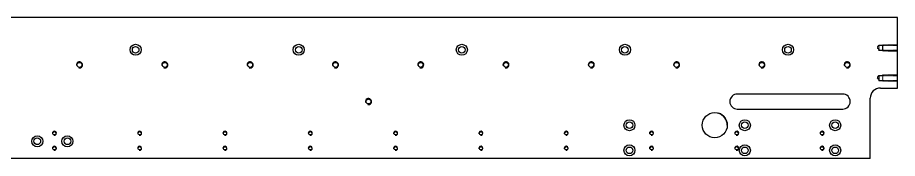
# Model space of a CAD drawing. Header units: millimetres. Extents: x 169 to 1916, y 51 to 1230.
# Drawn here: x 1040 to 1916, y 1051 to 1191 of the extents above; entities that cross this region are included whole.
import ezdxf

# ---------------------------------------------------------------- set-up
doc = ezdxf.new("R2010")
doc.units = ezdxf.units.MM
doc.linetypes.add('HIDDEN', pattern=[0.2, 0.1, -0.1])
doc.layers.add('geometry', color=8, linetype='Continuous')

msp = doc.modelspace()

# ---------------------------------------------------------------- linework, layer by layer
at = {"layer": 'geometry', "linetype": 'CONTINUOUS'}
for points in [[(1916.22, 1190.72), (391.22, 1190.72)], [(1916.22, 1120.72), (1916.22, 1190.72)], [(1861.72, 1114.72), (1756.72, 1114.72)], [(1899.22, 1120.72), (1916.22, 1120.72)], [(1889.22, 1050.72), (1889.22, 1110.72)], [(1756.72, 1099.72), (1861.72, 1099.72)], [(1889.22, 1050.72), (489.22, 1050.72)]]:
    msp.add_lwpolyline(points, dxfattribs=at)
at = {"layer": 'geometry', "linetype": 'HIDDEN'}
for points in [[(1896.22, 1160.72), (1897.67, 1163.22)], [(1896.22, 1160.72), (1897.67, 1158.22)], [(1897.67, 1163.22), (1916.22, 1163.22)], [(1897.67, 1163.22), (1897.67, 1158.22)], [(1897.67, 1158.22), (1916.22, 1158.22)], [(1901.22, 1163.72), (1916.22, 1163.72)], [(1901.22, 1163.72), (1901.22, 1157.72)], [(1901.22, 1157.72), (1916.22, 1157.72)], [(1916.22, 1158.22), (1916.22, 1163.22)], [(1896.22, 1130.72), (1897.67, 1133.22)], [(1897.67, 1133.22), (1916.22, 1133.22)], [(1897.67, 1133.22), (1897.67, 1128.22)], [(1901.22, 1133.72), (1916.22, 1133.72)], [(1901.22, 1133.72), (1901.22, 1127.72)], [(1916.22, 1128.22), (1916.22, 1133.22)], [(1896.22, 1130.72), (1897.67, 1128.22)], [(1897.67, 1128.22), (1916.22, 1128.22)], [(1901.22, 1127.72), (1916.22, 1127.72)]]:
    msp.add_lwpolyline(points, dxfattribs=at)
at = {"layer": 'geometry', "linetype": 'CONTINUOUS'}
for points in [[(1100.45, 1140.82, 3.732051), (1098.33, 1142.95)], [(1185.45, 1140.82, 3.732051), (1183.33, 1142.95)], [(1270.45, 1140.82, 3.732051), (1268.33, 1142.95)], [(1355.45, 1140.82, 3.732051), (1353.33, 1142.95)], [(1440.45, 1140.82, 3.732051), (1438.33, 1142.95)], [(1525.45, 1140.82, 3.732051), (1523.33, 1142.95)], [(1610.45, 1140.82, 3.732051), (1608.33, 1142.95)], [(1695.45, 1140.82, 3.732051), (1693.33, 1142.95)], [(1780.45, 1140.82, 3.732051), (1778.33, 1142.95)], [(1865.45, 1140.82, 3.732051), (1863.33, 1142.95)], [(1756.72, 1114.72, 1), (1756.72, 1099.72)], [(1861.72, 1099.72, 1), (1861.72, 1114.72)], [(1899.22, 1120.72, 0.414214), (1889.22, 1110.72)], [(1388.45, 1104.32, 3.732051), (1386.33, 1106.45)], [(1746.72, 1083.72, 0.326175), (1738.03, 1095.63)], [(1075.71, 1073.79, 3.732051), (1074.29, 1075.2)], [(1160.71, 1073.79, 3.732051), (1159.29, 1075.2)], [(1245.71, 1073.79, 3.732051), (1244.29, 1075.2)], [(1330.71, 1073.79, 3.732051), (1329.29, 1075.2)], [(1415.71, 1073.79, 3.732051), (1414.29, 1075.2)], [(1500.71, 1073.79, 3.732051), (1499.29, 1075.2)], [(1585.71, 1073.79, 3.732051), (1584.29, 1075.2)], [(1670.71, 1073.79, 3.732051), (1669.29, 1075.2)], [(1755.71, 1073.79, 3.732051), (1754.29, 1075.2)], [(1840.71, 1073.79, 3.732051), (1839.29, 1075.2)], [(1075.71, 1058.79, 3.732051), (1074.29, 1060.2)], [(1160.71, 1058.79, 3.732051), (1159.29, 1060.2)], [(1245.71, 1058.79, 3.732051), (1244.29, 1060.2)], [(1330.71, 1058.79, 3.732051), (1329.29, 1060.2)], [(1415.71, 1058.79, 3.732051), (1414.29, 1060.2)], [(1500.71, 1058.79, 3.732051), (1499.29, 1060.2)], [(1585.71, 1058.79, 3.732051), (1584.29, 1060.2)], [(1670.71, 1058.79, 3.732051), (1669.29, 1060.2)], [(1755.71, 1058.79, 3.732051), (1754.29, 1060.2)], [(1840.71, 1058.79, 3.732051), (1839.29, 1060.2)]]:
    msp.add_lwpolyline(points, format="xyb", dxfattribs=at)
for centre, radius in [((1157.22, 1158.72), 5.5), ((1157.22, 1158.72), 3.3), ((1319.72, 1158.72), 5.5), ((1319.72, 1158.72), 3.3), ((1482.22, 1158.72), 5.5), ((1482.22, 1158.72), 3.3), ((1644.72, 1158.72), 5.5), ((1644.72, 1158.72), 3.3), ((1807.22, 1158.72), 5.5), ((1807.22, 1158.72), 3.3), ((1101.22, 1143.72), 2.5), ((1186.22, 1143.72), 2.5), ((1271.22, 1143.72), 2.5), ((1356.22, 1143.72), 2.5), ((1441.22, 1143.72), 2.5), ((1526.22, 1143.72), 2.5), ((1611.22, 1143.72), 2.5), ((1696.22, 1143.72), 2.5), ((1781.22, 1143.72), 2.5), ((1866.22, 1143.72), 2.5), ((1389.22, 1107.22), 2.4), ((1734.22, 1083.72), 12.5), ((1649.22, 1083.72), 5.5), ((1764.22, 1083.72), 5.5), ((1854.22, 1083.72), 5.5), ((1649.22, 1083.72), 3.3), ((1764.22, 1083.72), 3.3), ((1854.22, 1083.72), 3.3), ((1059.22, 1067.72), 5.5), ((1059.22, 1067.72), 3.3), ((1076.22, 1075.72), 1.65), ((1089.22, 1067.72), 5.5), ((1089.22, 1067.72), 3.3), ((1161.22, 1075.72), 1.65), ((1246.22, 1075.72), 1.65), ((1331.22, 1075.72), 1.65), ((1416.22, 1075.72), 1.65), ((1501.22, 1075.72), 1.65), ((1586.22, 1075.72), 1.65), ((1671.22, 1075.72), 1.65), ((1756.22, 1075.72), 1.65), ((1841.22, 1075.72), 1.65), ((1076.22, 1060.72), 1.65), ((1161.22, 1060.72), 1.65), ((1246.22, 1060.72), 1.65), ((1331.22, 1060.72), 1.65), ((1416.22, 1060.72), 1.65), ((1501.22, 1060.72), 1.65), ((1586.22, 1060.72), 1.65), ((1649.22, 1058.72), 5.5), ((1649.22, 1058.72), 3.3), ((1671.22, 1060.72), 1.65), ((1756.22, 1060.72), 1.65), ((1764.22, 1058.72), 5.5), ((1764.22, 1058.72), 3.3), ((1841.22, 1060.72), 1.65), ((1854.22, 1058.72), 5.5), ((1854.22, 1058.72), 3.3)]:
    msp.add_circle(centre, radius, dxfattribs=at)

doc.saveas('drawing.dxf')
